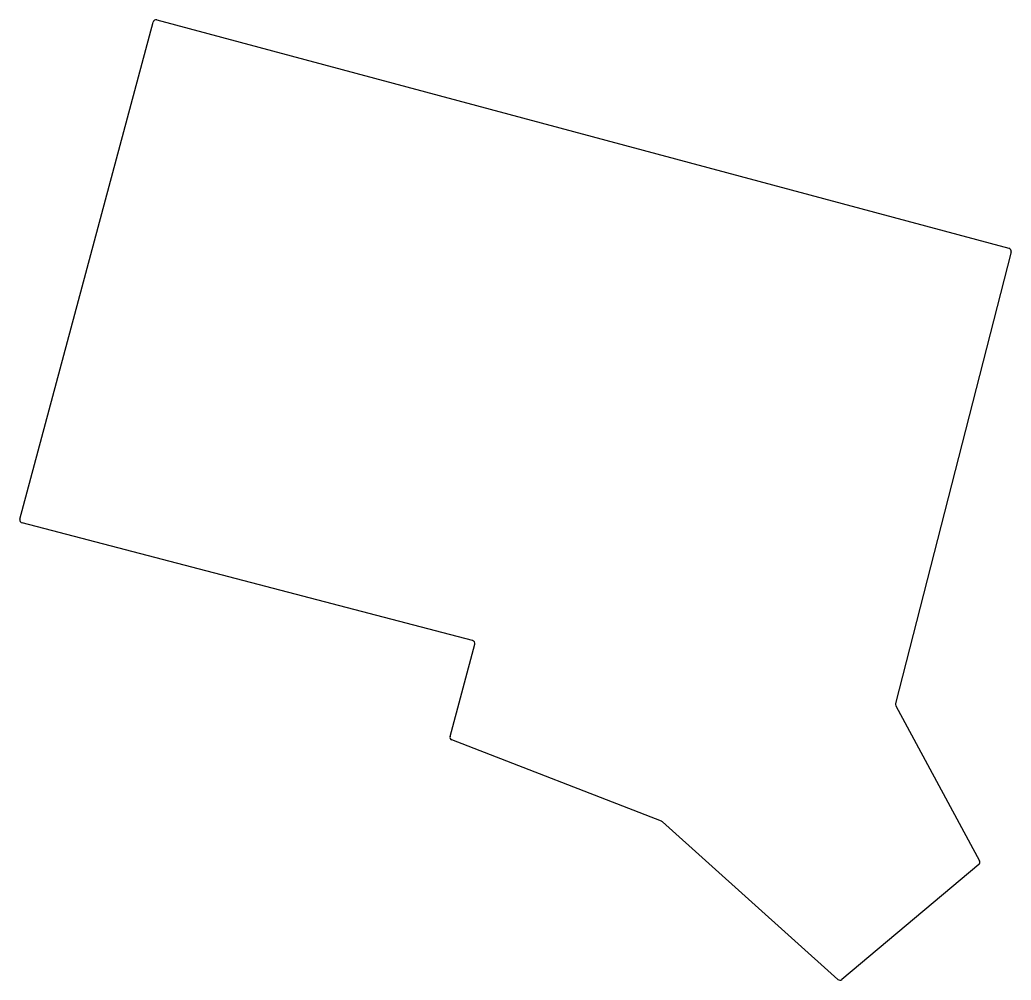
# Model space of a CAD drawing. Header units: millimetres. Extents: x -16 to 146, y -85 to 72.
import ezdxf

# ---------------------------------------------------------------- set-up
doc = ezdxf.new("R2010")
doc.units = ezdxf.units.MM

msp = doc.modelspace()

# ---------------------------------------------------------------- linework, layer by layer
for p, q in [((-16.05, -9.67), (5.69, 71.46)), ((6.3, 71.82), (145.4, 34.54)), ((145.76, 33.94), (126.91, -39.75)), ((57.84, -29.48), (-15.69, -10.29)), ((54.17, -45.11), (58.19, -30.09)), ((126.95, -40.11), (140.59, -65.43)), ((88.67, -58.95), (54.47, -45.7)), ((117.48, -84.78), (88.83, -59.04)), ((140.47, -66.05), (118.14, -84.79))]:
    msp.add_line(p, q)
for centre, start, end in [((6.17, 71.33), 75, 165), ((145.27, 34.06), 345.6546, 75), ((-15.57, -9.8), 165, 255.372), ((57.71, -29.96), 345, 75.372), ((127.39, -39.88), 165.6546, 208.3117), ((54.65, -45.24), 165, 248.8298), ((88.49, -59.42), 48.0711, 68.8298), ((140.15, -65.66), 310, 28.3117), ((117.81, -84.41), 228.0711, 310)]:
    msp.add_arc(centre, 0.5, start, end)

doc.saveas('drawing.dxf')
